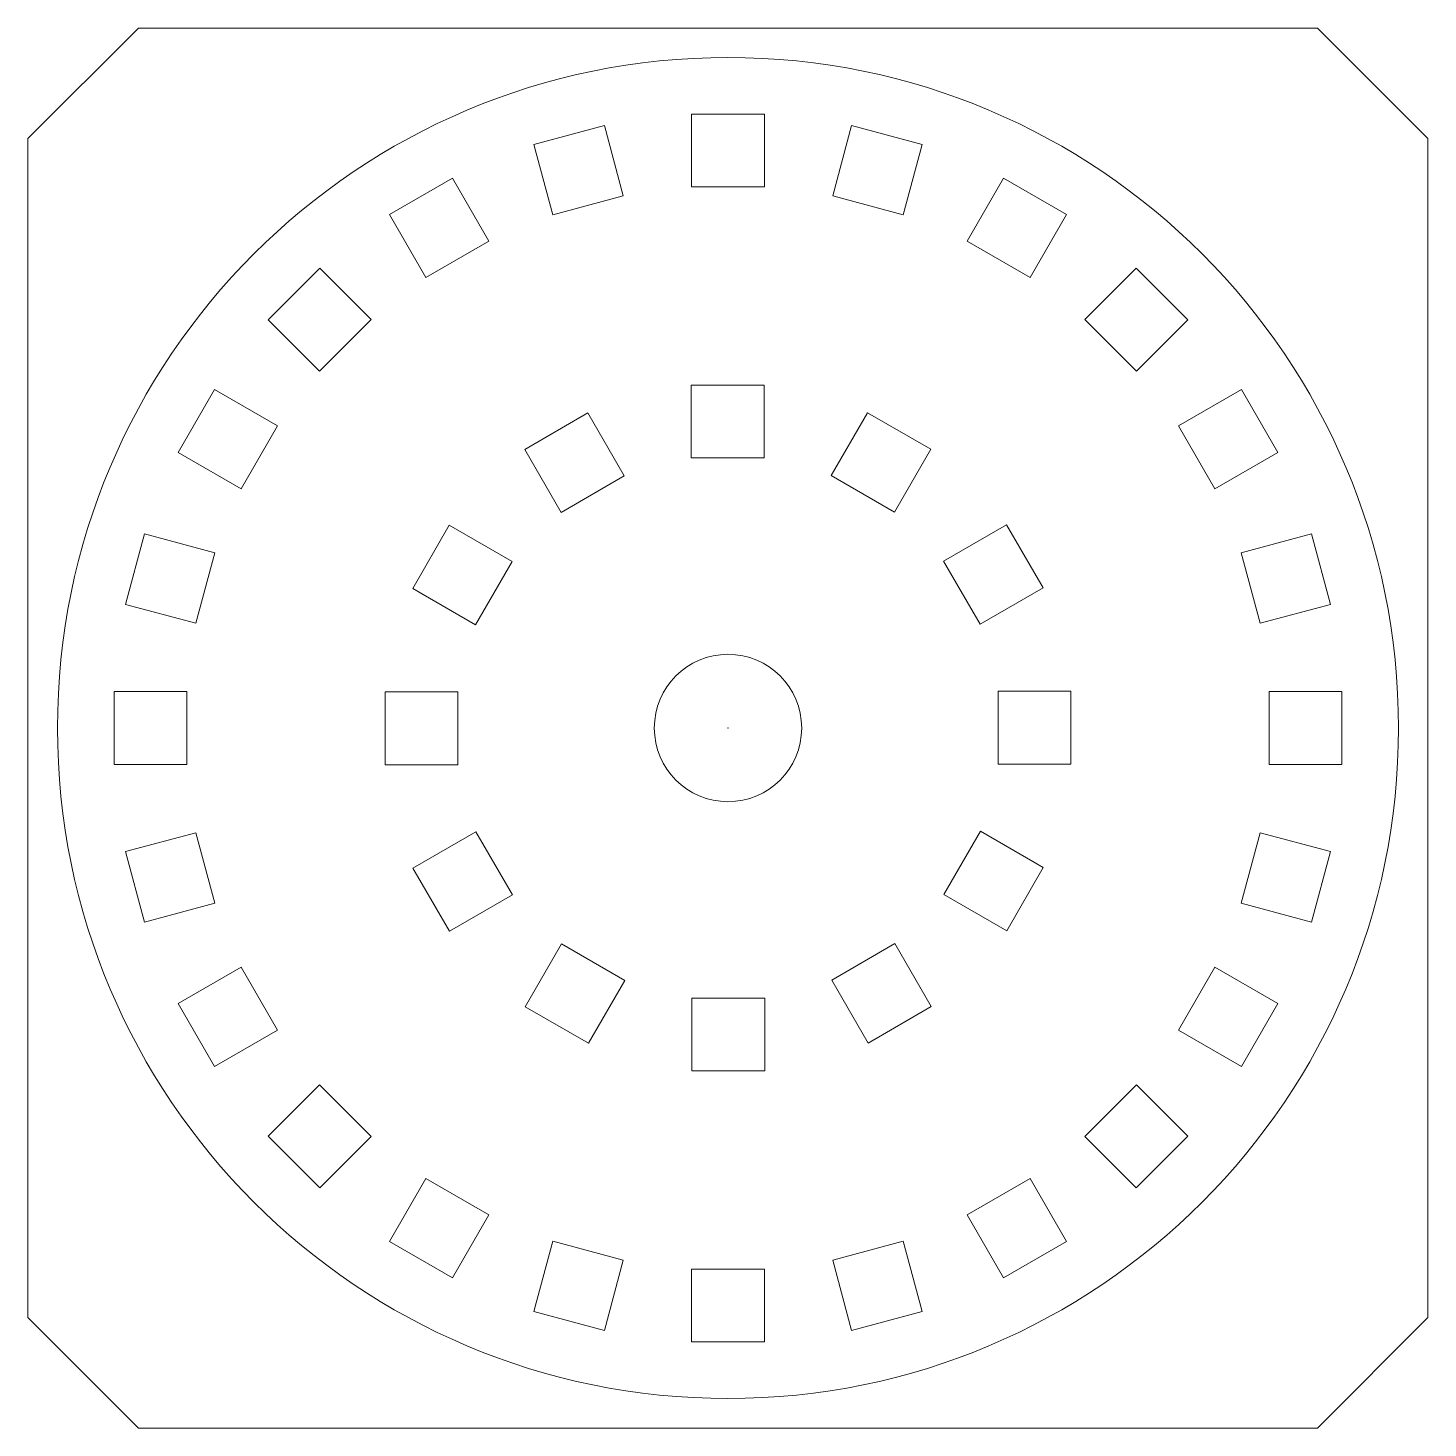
# Model space of a CAD drawing. Header units: millimetres. Extents: x 53.7 to 148.7, y 125.2 to 220.2.
import ezdxf

# ---------------------------------------------------------------- set-up
doc = ezdxf.new("R2010")
doc.units = ezdxf.units.MM
doc.header["$PDSIZE"] = -1

msp = doc.modelspace()

# ---------------------------------------------------------------- linework, layer by layer
at = {"color": 7, "linetype": 'Continuous', "lineweight": 18}
for p, q in [((61.211, 220.161), (53.711, 212.661)), ((141.211, 220.161), (61.211, 220.161)), ((148.711, 212.661), (141.211, 220.161)), ((98.736, 214.317), (103.686, 214.317)), ((98.736, 214.317), (98.736, 209.386)), ((103.686, 214.317), (103.686, 209.386)), ((88.039, 212.257), (92.821, 213.538)), ((92.821, 213.538), (94.097, 208.775)), ((109.602, 213.538), (108.325, 208.775)), ((109.602, 213.538), (114.383, 212.257)), ((53.711, 212.661), (53.711, 132.661)), ((88.039, 212.257), (89.315, 207.494)), ((114.383, 212.257), (113.107, 207.494)), ((148.711, 132.661), (148.711, 212.661)), ((78.24, 207.498), (82.527, 209.973)), ((82.527, 209.973), (84.992, 205.703)), ((119.895, 209.973), (117.43, 205.703)), ((119.895, 209.973), (124.182, 207.498)), ((98.736, 209.386), (103.686, 209.386)), ((89.315, 207.494), (94.097, 208.775)), ((108.325, 208.775), (113.107, 207.494)), ((78.24, 207.498), (80.705, 203.228)), ((124.182, 207.498), (121.717, 203.228)), ((80.705, 203.228), (84.992, 205.703)), ((117.43, 205.703), (121.717, 203.228)), ((70.006, 200.366), (73.506, 203.866)), ((73.506, 203.866), (76.993, 200.38)), ((128.916, 203.866), (125.429, 200.38)), ((128.916, 203.866), (132.416, 200.366)), ((70.006, 200.366), (73.493, 196.88)), ((73.493, 196.88), (76.993, 200.38)), ((125.429, 200.38), (128.929, 196.88)), ((132.416, 200.366), (128.929, 196.88)), ((98.721, 195.927), (103.671, 195.927)), ((98.721, 195.927), (98.721, 190.996)), ((103.671, 195.927), (103.671, 190.996)), ((63.899, 191.346), (66.374, 195.632)), ((66.374, 195.632), (70.644, 193.167)), ((136.048, 195.632), (131.778, 193.167)), ((136.048, 195.632), (138.523, 191.346)), ((87.422, 191.565), (91.709, 194.04)), ((91.709, 194.04), (94.174, 189.77)), ((110.687, 194.055), (108.222, 189.785)), ((110.687, 194.055), (114.974, 191.58)), ((68.169, 188.88), (70.644, 193.167)), ((131.778, 193.167), (134.253, 188.88)), ((63.899, 191.346), (68.169, 188.88)), ((87.422, 191.565), (89.887, 187.295)), ((98.721, 190.996), (103.671, 190.996)), ((114.974, 191.58), (112.509, 187.31)), ((138.523, 191.346), (134.253, 188.88)), ((89.887, 187.295), (94.174, 189.77)), ((108.222, 189.785), (112.509, 187.31)), ((79.818, 182.137), (82.293, 186.424)), ((82.293, 186.424), (86.563, 183.959)), ((120.114, 186.451), (115.844, 183.985)), ((120.114, 186.451), (122.589, 182.164)), ((60.335, 181.052), (61.616, 185.833)), ((61.616, 185.833), (66.378, 184.557)), ((140.806, 185.833), (136.044, 184.557)), ((140.806, 185.833), (142.088, 181.052)), ((65.097, 179.776), (66.378, 184.557)), ((136.044, 184.557), (137.325, 179.776)), ((84.088, 179.672), (86.563, 183.959)), ((115.844, 183.985), (118.319, 179.699)), ((79.818, 182.137), (84.088, 179.672)), ((122.589, 182.164), (118.319, 179.699)), ((60.335, 181.052), (65.097, 179.776)), ((142.088, 181.052), (137.325, 179.776)), ((59.556, 170.186), (59.556, 175.136)), ((59.556, 175.136), (64.486, 175.136)), ((64.486, 170.186), (64.486, 175.136)), ((77.946, 175.121), (82.876, 175.121)), ((77.946, 170.171), (77.946, 175.121)), ((82.876, 170.171), (82.876, 175.121)), ((119.546, 175.152), (119.546, 170.202)), ((124.476, 175.152), (119.546, 175.152)), ((124.476, 175.152), (124.476, 170.202)), ((142.866, 175.136), (137.936, 175.136)), ((137.936, 175.136), (137.936, 170.186)), ((142.866, 175.136), (142.866, 170.186)), ((59.556, 170.186), (64.486, 170.186)), ((77.946, 170.171), (82.876, 170.171)), ((124.476, 170.202), (119.546, 170.202)), ((142.866, 170.186), (137.936, 170.186)), ((60.335, 164.271), (65.097, 165.547)), ((66.378, 160.766), (65.097, 165.547)), ((79.833, 163.159), (84.103, 165.624)), ((86.578, 161.337), (84.103, 165.624)), ((118.335, 165.651), (115.86, 161.364)), ((122.605, 163.185), (118.335, 165.651)), ((137.325, 165.547), (136.044, 160.766)), ((142.088, 164.271), (137.325, 165.547)), ((61.616, 159.489), (60.335, 164.271)), ((142.088, 164.271), (140.806, 159.489)), ((82.308, 158.872), (79.833, 163.159)), ((122.605, 163.185), (120.13, 158.899)), ((61.616, 159.489), (66.378, 160.766)), ((82.308, 158.872), (86.578, 161.337)), ((120.13, 158.899), (115.86, 161.364)), ((140.806, 159.489), (136.044, 160.766)), ((87.448, 153.743), (89.914, 158.013)), ((94.2, 155.538), (89.914, 158.013)), ((112.535, 158.028), (108.248, 155.553)), ((115, 153.758), (112.535, 158.028)), ((63.899, 153.977), (68.169, 156.442)), ((70.644, 152.156), (68.169, 156.442)), ((134.253, 156.442), (131.778, 152.156)), ((138.523, 153.977), (134.253, 156.442)), ((91.735, 151.268), (94.2, 155.538)), ((110.714, 151.283), (108.248, 155.553)), ((66.374, 149.69), (63.899, 153.977)), ((98.751, 149.396), (98.751, 154.327)), ((103.701, 154.327), (98.751, 154.327)), ((103.701, 149.396), (103.701, 154.327)), ((138.523, 153.977), (136.048, 149.69)), ((91.735, 151.268), (87.448, 153.743)), ((115, 153.758), (110.714, 151.283)), ((66.374, 149.69), (70.644, 152.156)), ((136.048, 149.69), (131.778, 152.156)), ((103.701, 149.396), (98.751, 149.396)), ((70.006, 144.957), (73.493, 148.443)), ((76.993, 144.943), (73.493, 148.443)), ((128.929, 148.443), (125.429, 144.943)), ((132.416, 144.957), (128.929, 148.443)), ((73.506, 141.457), (70.006, 144.957)), ((73.506, 141.457), (76.993, 144.943)), ((128.916, 141.457), (125.429, 144.943)), ((132.416, 144.957), (128.916, 141.457)), ((78.24, 137.824), (80.705, 142.094)), ((84.992, 139.619), (80.705, 142.094)), ((121.717, 142.094), (117.43, 139.619)), ((124.182, 137.824), (121.717, 142.094)), ((82.527, 135.349), (84.992, 139.619)), ((119.895, 135.349), (117.43, 139.619)), ((82.527, 135.349), (78.24, 137.824)), ((88.039, 133.066), (89.315, 137.829)), ((94.097, 136.547), (89.315, 137.829)), ((113.107, 137.829), (108.325, 136.547)), ((114.383, 133.066), (113.107, 137.829)), ((124.182, 137.824), (119.895, 135.349)), ((92.821, 131.785), (94.097, 136.547)), ((98.736, 131.006), (98.736, 135.937)), ((103.686, 135.937), (98.736, 135.937)), ((103.686, 131.006), (103.686, 135.937)), ((109.602, 131.785), (108.325, 136.547)), ((92.821, 131.785), (88.039, 133.066)), ((114.383, 133.066), (109.602, 131.785)), ((53.711, 132.661), (61.211, 125.161)), ((141.211, 125.161), (148.711, 132.661)), ((103.686, 131.006), (98.736, 131.006)), ((61.211, 125.161), (141.211, 125.161))]:
    msp.add_line(p, q, dxfattribs=at)
for radius in [45.5, 5]:
    msp.add_circle((101.211, 172.661), radius, dxfattribs=at)
at = {"color": 7, "linetype": 'Continuous', "lineweight": 0}
msp.add_point((101.211, 172.661), dxfattribs=at)
msp.add_point((101.211, 172.661), dxfattribs=at)

doc.saveas('drawing.dxf')
